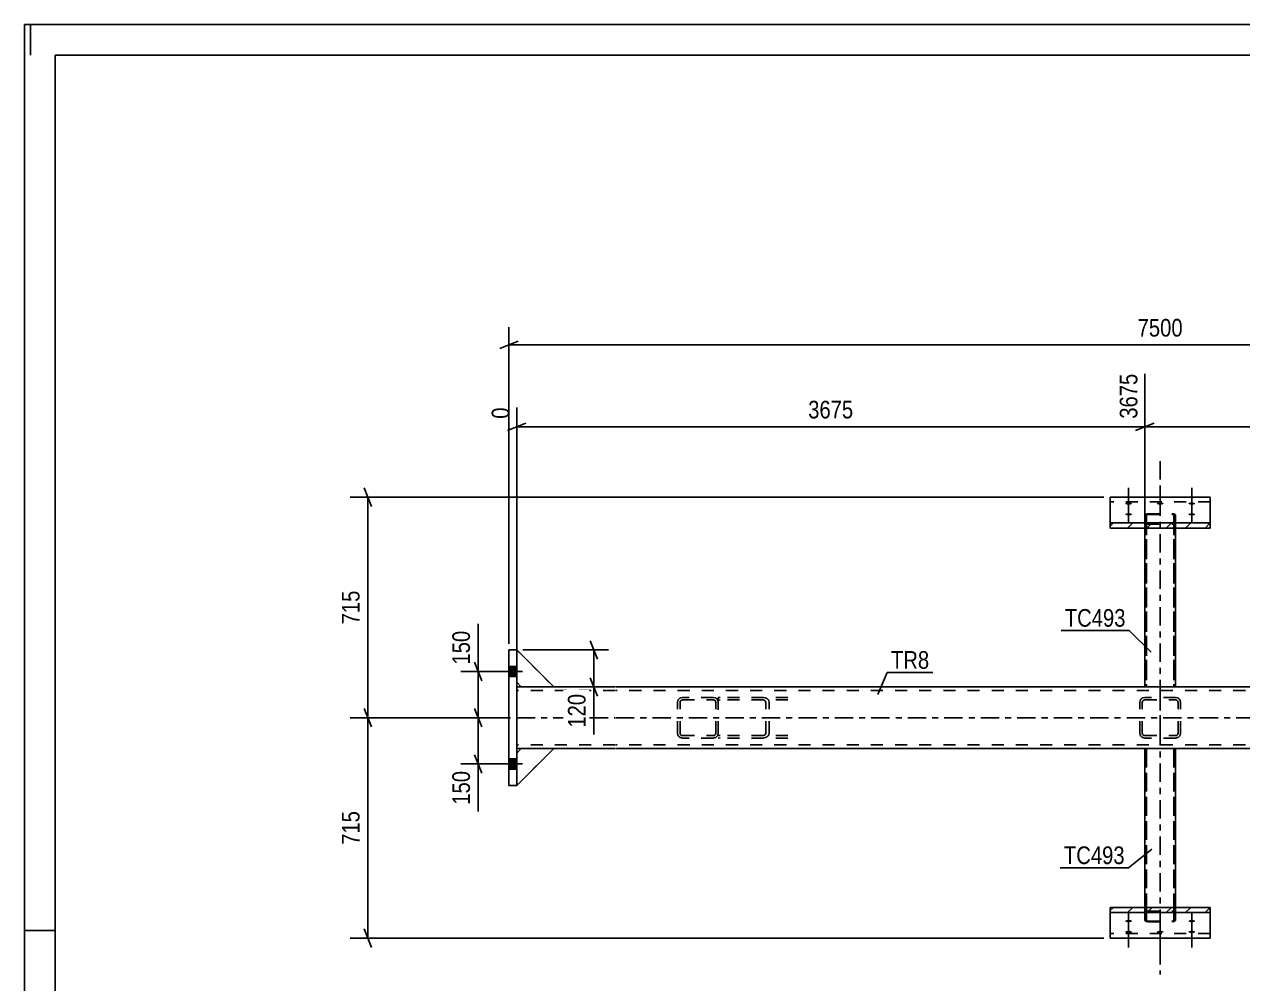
# Model space of a CAD drawing. Header units: millimetres. Extents: x 0 to 841, y 0 to 594.
# Drawn here: x 0 to 197.6, y 438.4 to 594 of the extents above; entities that cross this region are included whole.
import ezdxf

# ---------------------------------------------------------------- set-up
doc = ezdxf.new("R2010")
doc.units = ezdxf.units.MM
doc.linetypes.add('DXK_LINE_DOT2', pattern=[3.9198, 1.9599, -1.9599])
doc.linetypes.add('DXK_LINE_DOT3', pattern=[5.9187, 2.979, -0.9799, 0.9799, -0.9799])
doc.styles.add('Arial Narrow', font='ARIALN.TTF', dxfattribs={"height": 0.2})

# ---------------------------------------------------------------- blocks, each defined once
blk = doc.blocks.new('Unknown-389627663-1162')
at = {"color": 5, "linetype": 'Continuous'}
for p, q in [((841, 594), (0, 594)), ((0, 594), (0, 0)), ((1, 589), (1, 594)), ((836, 589), (5, 589)), ((5, 589), (5, 5)), ((5, 447), (0, 447))]:
    blk.add_line(p, q, dxfattribs=at)
blk = doc.blocks.new('Part-389627663-27928 - 27915')
at = {"color": 2, "linetype": 'Continuous'}
for p, q in [((78.62, 492.51), (78.62, 492.51)), ((78.62, 470.51), (78.62, 492.51)), ((78.62, 492.51), (79.87, 492.51)), ((79.87, 492.51), (79.87, 492.51)), ((79.87, 492.51), (79.87, 470.51)), ((78.62, 470.51), (78.62, 470.51)), ((78.62, 470.51), (79.87, 470.51)), ((79.87, 470.51), (79.87, 470.51))]:
    blk.add_line(p, q, dxfattribs=at)
at = {"color": 7, "linetype": 'DXK_LINE_DOT2'}
for p, q in [((78.62, 470.51), (78.62, 492.51)), ((79.87, 470.51), (79.87, 492.51))]:
    blk.add_line(p, q, dxfattribs=at)
blk = doc.blocks.new('Part-389627663-27916 - 27915')
at = {"color": 7, "linetype": 'DXK_LINE_DOT2'}
for p, q in [((112.89, 484.81), (112.57, 484.77)), ((112.57, 484.77), (112.57, 478.26)), ((112.57, 484.33), (112.68, 484.38)), ((112.68, 484.38), (112.89, 484.41)), ((123.85, 484.81), (112.89, 484.81)), ((123.85, 484.41), (112.89, 484.41)), ((120.18, 484.75), (119.76, 484.81)), ((119.76, 484.41), (119.97, 484.38)), ((120.85, 484.01), (120.77, 484.32)), ((120.26, 484.17), (120.31, 484.01)), ((120.31, 479.01), (120.31, 484.01)), ((120.85, 479.01), (120.85, 484.01)), ((112.68, 478.64), (112.57, 478.7)), ((112.89, 478.61), (112.68, 478.64)), ((123.85, 478.61), (112.89, 478.61)), ((119.97, 478.64), (119.76, 478.61)), ((120.31, 479.01), (120.26, 478.86)), ((120.77, 478.71), (120.85, 479.01)), ((112.57, 478.26), (112.89, 478.21)), ((123.85, 478.21), (112.89, 478.21)), ((119.76, 478.21), (120.18, 478.28))]:
    blk.add_line(p, q, dxfattribs=at)
for centre, radius, start, end in [((119.84, 483.9), 0.501, 32.4105, 75.4453), ((119.92, 483.78), 1, 32.4105, 75.4453), ((119.84, 479.13), 0.501, 284.5547, 327.5895), ((119.92, 479.25), 1, 284.5547, 327.5895)]:
    blk.add_arc(centre, radius, start, end, dxfattribs=at)
blk = doc.blocks.new('Part-389627663-27918 - 27915')
at = {"color": 7, "linetype": 'DXK_LINE_DOT2'}
for p, q in [((106.03, 484.32), (105.97, 484.01)), ((106.77, 484.81), (106.46, 484.75)), ((106.62, 484.38), (106.77, 484.41)), ((111.77, 484.81), (106.77, 484.81)), ((106.77, 484.41), (106.77, 484.41)), ((106.77, 484.41), (111.77, 484.41)), ((112.08, 484.75), (111.77, 484.81)), ((111.77, 484.41), (111.77, 484.41)), ((111.77, 484.41), (111.92, 484.38)), ((112.57, 484.01), (112.51, 484.32)), ((105.97, 479.01), (105.97, 484.01)), ((105.97, 484.01), (105.97, 484.01)), ((106.37, 484.01), (106.4, 484.17)), ((106.37, 484.01), (106.37, 484.01)), ((106.37, 479.01), (106.37, 484.01)), ((112.14, 484.17), (112.17, 484.01)), ((112.17, 484.01), (112.17, 484.01)), ((112.17, 479.01), (112.17, 484.01)), ((112.57, 479.01), (112.57, 484.01)), ((112.57, 484.01), (112.57, 484.01)), ((105.97, 479.01), (105.97, 479.01)), ((105.97, 479.01), (106.03, 478.71)), ((106.37, 479.01), (106.37, 479.01)), ((106.4, 478.86), (106.37, 479.01)), ((106.77, 478.61), (106.62, 478.64)), ((106.77, 478.61), (106.77, 478.61)), ((106.77, 478.61), (111.77, 478.61)), ((111.92, 478.64), (111.77, 478.61)), ((111.77, 478.61), (111.77, 478.61)), ((112.17, 479.01), (112.14, 478.86)), ((112.17, 479.01), (112.17, 479.01)), ((112.51, 478.71), (112.57, 479.01)), ((112.57, 479.01), (112.57, 479.01)), ((106.46, 478.28), (106.77, 478.21)), ((111.77, 478.21), (106.77, 478.21)), ((111.77, 478.21), (112.08, 478.28))]:
    blk.add_line(p, q, dxfattribs=at)
at = {"color": 7, "linetype": 'DXK_LINE_DOT3'}
blk.add_line((109.27, 481.51), (109.27, 481.51), dxfattribs=at)
at = {"color": 7, "linetype": 'DXK_LINE_DOT2'}
for centre, radius, start, end in [((106.77, 484.01), 0.8, 112.5, 157.5), ((106.77, 484.01), 0.4, 112.5, 157.5), ((111.77, 484.01), 0.4, 22.5, 67.5), ((111.77, 484.01), 0.8, 22.5, 67.5), ((106.77, 479.01), 0.8, 202.5, 247.5), ((106.77, 479.01), 0.4, 202.5, 247.5), ((111.77, 479.01), 0.4, 292.5, 337.5), ((111.77, 479.01), 0.8, 292.5, 337.5)]:
    blk.add_arc(centre, radius, start, end, dxfattribs=at)
blk = doc.blocks.new('Part-389627663-27922 - 27915')
at = {"color": 7, "linetype": 'DXK_LINE_DOT3'}
blk.add_line((184.27, 485.91), (184.27, 439.88), dxfattribs=at)
at = {"color": 2, "linetype": 'Continuous'}
for p, q in [((181.77, 476.51), (181.77, 476.51)), ((181.77, 450.75), (181.77, 476.51)), ((186.77, 476.51), (181.77, 476.51)), ((186.77, 476.51), (186.77, 476.51)), ((186.77, 450.75), (186.77, 476.51))]:
    blk.add_line(p, q, dxfattribs=at)
at = {"color": 7, "linetype": 'DXK_LINE_DOT2'}
for p, q in [((181.77, 448.62), (181.77, 476.51)), ((182.07, 476.51), (182.07, 476.51)), ((182.07, 449.92), (182.07, 476.51)), ((182.07, 476.51), (182.07, 448.62)), ((186.17, 476.51), (186.17, 476.51)), ((186.17, 476.51), (186.17, 476.51)), ((186.38, 476.51), (186.4, 476.51)), ((186.4, 476.51), (186.45, 476.51)), ((186.45, 476.51), (186.47, 476.51)), ((186.47, 476.51), (186.47, 476.51)), ((186.47, 449.92), (186.47, 476.51)), ((186.47, 476.51), (186.47, 448.62)), ((186.77, 476.51), (186.77, 476.51)), ((186.77, 476.51), (186.77, 448.62)), ((181.77, 449.92), (181.77, 450.75)), ((186.77, 449.92), (186.77, 450.75)), ((181.82, 450), (181.77, 449.92)), ((181.77, 448.62), (181.77, 449.92)), ((181.95, 450.07), (181.82, 450)), ((182.14, 450.11), (181.95, 450.07)), ((182.07, 449.92), (182.09, 449.96)), ((182.07, 448.62), (182.07, 449.92)), ((182.09, 449.96), (182.16, 449.99)), ((182.37, 450.13), (182.14, 450.11)), ((182.16, 449.99), (182.26, 450.02)), ((182.26, 450.02), (182.37, 450.02)), ((182.37, 450.13), (186.17, 450.13)), ((182.37, 450.02), (186.17, 450.02)), ((186.4, 450.11), (186.17, 450.13)), ((186.17, 450.02), (186.29, 450.02)), ((186.29, 450.02), (186.38, 449.99)), ((186.38, 449.99), (186.45, 449.96)), ((186.59, 450.07), (186.4, 450.11)), ((186.45, 449.96), (186.47, 449.92)), ((186.47, 448.62), (186.47, 449.92)), ((186.72, 450), (186.59, 450.07)), ((186.77, 449.92), (186.72, 450)), ((186.77, 448.62), (186.77, 449.92)), ((181.77, 448.62), (181.82, 448.54)), ((181.82, 448.54), (181.95, 448.48)), ((181.95, 448.48), (182.14, 448.43)), ((182.09, 448.58), (182.07, 448.62)), ((182.16, 448.55), (182.09, 448.58)), ((182.14, 448.43), (182.37, 448.42)), ((182.26, 448.53), (182.16, 448.55)), ((182.37, 448.52), (182.26, 448.53)), ((182.37, 448.52), (186.17, 448.52)), ((182.37, 448.42), (186.17, 448.42)), ((186.29, 448.53), (186.17, 448.52)), ((186.17, 448.42), (186.4, 448.43)), ((186.38, 448.55), (186.29, 448.53)), ((186.45, 448.58), (186.38, 448.55)), ((186.4, 448.43), (186.59, 448.48)), ((186.47, 448.62), (186.45, 448.58)), ((186.59, 448.48), (186.72, 448.54)), ((186.72, 448.54), (186.77, 448.62))]:
    blk.add_line(p, q, dxfattribs=at)
blk = doc.blocks.new('Part-389627663-27949 - 27915')
at = {"color": 7, "linetype": 'DXK_LINE_DOT3'}
blk.add_line((184.27, 523.15), (184.27, 477.12), dxfattribs=at)
at = {"color": 7, "linetype": 'DXK_LINE_DOT2'}
for p, q in [((181.82, 514.48), (181.77, 514.41)), ((181.77, 513.13), (181.77, 514.41)), ((181.77, 514.41), (181.77, 486.51)), ((181.95, 514.55), (181.82, 514.48)), ((182.14, 514.6), (181.95, 514.55)), ((182.07, 514.41), (182.09, 514.45)), ((182.07, 513.13), (182.07, 514.41)), ((182.07, 514.41), (182.07, 486.51)), ((182.09, 514.45), (182.16, 514.48)), ((182.37, 514.61), (182.14, 514.6)), ((182.16, 514.48), (182.26, 514.5)), ((182.26, 514.5), (182.37, 514.51)), ((182.37, 514.61), (186.17, 514.61)), ((182.37, 514.51), (186.17, 514.51)), ((186.4, 514.6), (186.17, 514.61)), ((186.17, 514.51), (186.29, 514.5)), ((186.29, 514.5), (186.38, 514.48)), ((186.38, 514.48), (186.45, 514.45)), ((186.59, 514.55), (186.4, 514.6)), ((186.45, 514.45), (186.47, 514.41)), ((186.47, 513.13), (186.47, 514.41)), ((186.47, 514.41), (186.47, 486.51)), ((186.72, 514.48), (186.59, 514.55)), ((186.77, 514.41), (186.72, 514.48)), ((186.77, 513.13), (186.77, 514.41)), ((186.77, 514.41), (186.77, 486.51)), ((181.77, 513.11), (181.77, 513.13)), ((181.77, 513.11), (181.77, 512.28)), ((181.77, 513.11), (181.82, 513.03)), ((181.82, 513.03), (181.95, 512.96)), ((181.95, 512.96), (182.14, 512.92)), ((182.07, 513.11), (182.07, 513.13)), ((182.07, 513.11), (182.07, 486.51)), ((182.09, 513.07), (182.07, 513.11)), ((182.16, 513.03), (182.09, 513.07)), ((182.14, 512.92), (182.37, 512.9)), ((182.26, 513.01), (182.16, 513.03)), ((182.37, 513), (182.26, 513.01)), ((182.37, 513), (186.17, 513)), ((182.37, 512.9), (186.17, 512.9)), ((186.29, 513.01), (186.17, 513)), ((186.17, 512.9), (186.4, 512.92)), ((186.38, 513.03), (186.29, 513.01)), ((186.45, 513.07), (186.38, 513.03)), ((186.4, 512.92), (186.59, 512.96)), ((186.47, 513.11), (186.45, 513.07)), ((186.47, 513.11), (186.47, 513.13)), ((186.47, 513.11), (186.47, 486.51)), ((186.59, 512.96), (186.72, 513.03)), ((186.72, 513.03), (186.77, 513.11)), ((186.77, 513.11), (186.77, 513.13)), ((186.77, 513.11), (186.77, 512.28)), ((182.07, 486.51), (182.07, 486.51)), ((186.17, 486.51), (186.17, 486.51)), ((186.17, 486.51), (186.17, 486.51)), ((186.45, 486.51), (186.4, 486.51)), ((186.45, 486.51), (186.4, 486.51)), ((186.4, 486.51), (186.4, 486.51)), ((186.45, 486.51), (186.47, 486.51)), ((186.45, 486.51), (186.47, 486.51)), ((186.47, 486.51), (186.47, 486.51)), ((186.59, 486.51), (186.59, 486.51)), ((186.72, 486.51), (186.72, 486.51)), ((186.77, 486.51), (186.77, 486.51))]:
    blk.add_line(p, q, dxfattribs=at)
at = {"color": 2, "linetype": 'Continuous'}
for p, q in [((181.77, 512.28), (181.77, 486.51)), ((186.77, 512.28), (186.77, 486.51)), ((181.77, 486.51), (181.77, 486.51)), ((186.77, 486.51), (181.77, 486.51)), ((186.77, 486.51), (186.77, 486.51))]:
    blk.add_line(p, q, dxfattribs=at)
blk = doc.blocks.new('Part-389627663-27951 - 27915')
at = {"linetype": 'Continuous'}
h = blk.add_hatch(dxfattribs=at)
h.set_pattern_fill('', scale=0.7, style=0, pattern_type=0)
h.set_pattern_definition([(45, (192.3956, 450.7461), (-1.57154, 1.57154), [])])
h.paths.add_polyline_path([(192.4, 449.89), (192.4, 450.75), (176.15, 450.75), (176.15, 449.89)])
at = {"color": 7, "linetype": 'DXK_LINE_DOT2'}
for p, q in [((176.15, 446.49), (176.15, 450.75)), ((192.4, 446.49), (192.4, 450.75)), ((176.15, 445.74), (176.15, 446.49)), ((192.4, 446.49), (176.15, 446.49)), ((192.4, 445.74), (192.4, 446.49))]:
    blk.add_line(p, q, dxfattribs=at)
at = {"color": 2, "linetype": 'Continuous'}
for p, q in [((176.15, 449.89), (176.15, 450.75)), ((192.4, 450.75), (176.15, 450.75)), ((192.4, 449.89), (192.4, 450.75)), ((176.15, 445.74), (176.15, 449.89)), ((176.15, 449.89), (192.4, 449.89)), ((192.4, 445.74), (192.4, 449.89)), ((192.4, 445.74), (176.15, 445.74))]:
    blk.add_line(p, q, dxfattribs=at)
blk = doc.blocks.new('Part-389627663-27954 - 27915')
at = {"linetype": 'Continuous'}
h = blk.add_hatch(dxfattribs=at)
h.set_pattern_fill('', scale=0.7, style=0, pattern_type=0)
h.set_pattern_definition([(45, (192.3957, 513.1336), (-1.57154, 1.57154), [])])
h.paths.add_polyline_path([(192.4, 512.28), (192.4, 513.13), (176.15, 513.13), (176.15, 512.28)])
at = {"color": 2, "linetype": 'Continuous'}
for p, q in [((176.15, 517.29), (176.15, 513.13)), ((176.15, 517.29), (192.4, 517.29)), ((192.4, 517.29), (192.4, 513.13)), ((176.15, 512.28), (176.15, 513.13)), ((192.4, 513.13), (176.15, 513.13)), ((176.15, 512.28), (192.4, 512.28)), ((192.4, 512.28), (192.4, 513.13))]:
    blk.add_line(p, q, dxfattribs=at)
at = {"color": 7, "linetype": 'DXK_LINE_DOT2'}
for p, q in [((176.15, 516.53), (176.15, 517.29)), ((192.4, 516.53), (176.15, 516.53)), ((192.4, 516.53), (192.4, 517.29)), ((176.15, 513.13), (176.15, 512.28)), ((192.4, 512.28), (192.4, 513.13))]:
    blk.add_line(p, q, dxfattribs=at)
blk = doc.blocks.new('Part-389627663-27961 - 27915')
at = {"color": 7, "linetype": 'DXK_LINE_DOT2'}
for p, q in [((79.87, 475.76), (80.62, 476.51)), ((85.87, 476.51), (79.87, 470.51)), ((80.62, 476.51), (85.87, 476.51)), ((79.87, 470.51), (79.87, 475.76))]:
    blk.add_line(p, q, dxfattribs=at)
blk = doc.blocks.new('Part-389627663-27962 - 27915')
at = {"color": 2, "linetype": 'Continuous'}
for p, q in [((80.62, 476.51), (79.87, 475.76)), ((79.87, 470.51), (85.87, 476.51)), ((85.87, 476.51), (80.62, 476.51))]:
    blk.add_line(p, q, dxfattribs=at)
at = {"color": 7, "linetype": 'DXK_LINE_DOT2'}
blk.add_line((79.87, 475.76), (79.87, 470.51), dxfattribs=at)
blk = doc.blocks.new('Part-389627663-27963 - 27915')
at = {"color": 7, "linetype": 'DXK_LINE_DOT2'}
for p, q in [((79.87, 475.76), (80.62, 476.51)), ((85.87, 476.51), (79.87, 470.51)), ((80.62, 476.51), (85.87, 476.51)), ((79.87, 470.51), (79.87, 475.76))]:
    blk.add_line(p, q, dxfattribs=at)
blk = doc.blocks.new('Part-389627663-27964 - 27915')
at = {"color": 7, "linetype": 'DXK_LINE_DOT2'}
for p, q in [((85.87, 486.51), (79.87, 492.51)), ((79.87, 492.51), (79.87, 487.26)), ((79.87, 487.26), (80.62, 486.51)), ((80.62, 486.51), (85.87, 486.51))]:
    blk.add_line(p, q, dxfattribs=at)
blk = doc.blocks.new('Part-389627663-27965 - 27915')
at = {"color": 2, "linetype": 'Continuous'}
for p, q in [((85.87, 486.51), (79.87, 492.51)), ((79.87, 487.26), (80.62, 486.51)), ((80.62, 486.51), (85.87, 486.51))]:
    blk.add_line(p, q, dxfattribs=at)
at = {"color": 7, "linetype": 'DXK_LINE_DOT2'}
blk.add_line((79.87, 492.51), (79.87, 487.26), dxfattribs=at)
blk = doc.blocks.new('Part-389627663-27966 - 27915')
at = {"color": 7, "linetype": 'DXK_LINE_DOT2'}
for p, q in [((85.87, 486.51), (79.87, 492.51)), ((79.87, 492.51), (79.87, 487.26)), ((79.87, 487.26), (80.62, 486.51)), ((80.62, 486.51), (85.87, 486.51))]:
    blk.add_line(p, q, dxfattribs=at)
blk = doc.blocks.new('Part-389627663-27968 - 27915')
at = {"color": 7, "linetype": 'DXK_LINE_DOT2'}
for p, q in [((181.03, 484.32), (180.97, 484.01)), ((181.77, 484.81), (181.46, 484.75)), ((181.62, 484.38), (181.77, 484.41)), ((186.77, 484.81), (181.77, 484.81)), ((181.77, 484.41), (181.77, 484.41)), ((181.77, 484.41), (186.77, 484.41)), ((187.08, 484.75), (186.77, 484.81)), ((186.77, 484.41), (186.77, 484.41)), ((186.77, 484.41), (186.92, 484.38)), ((187.57, 484.01), (187.51, 484.32)), ((180.97, 479.01), (180.97, 484.01)), ((180.97, 484.01), (180.97, 484.01)), ((181.37, 484.01), (181.4, 484.17)), ((181.37, 484.01), (181.37, 484.01)), ((181.37, 479.01), (181.37, 484.01)), ((187.14, 484.17), (187.17, 484.01)), ((187.17, 484.01), (187.17, 484.01)), ((187.17, 479.01), (187.17, 484.01)), ((187.57, 479.01), (187.57, 484.01)), ((187.57, 484.01), (187.57, 484.01)), ((180.97, 479.01), (180.97, 479.01)), ((180.97, 479.01), (181.03, 478.71)), ((181.37, 479.01), (181.37, 479.01)), ((181.4, 478.86), (181.37, 479.01)), ((181.77, 478.61), (181.62, 478.64)), ((181.77, 478.61), (181.77, 478.61)), ((181.77, 478.61), (186.77, 478.61)), ((186.92, 478.64), (186.77, 478.61)), ((186.77, 478.61), (186.77, 478.61)), ((187.17, 479.01), (187.14, 478.86)), ((187.17, 479.01), (187.17, 479.01)), ((187.51, 478.71), (187.57, 479.01)), ((187.57, 479.01), (187.57, 479.01)), ((181.46, 478.28), (181.77, 478.21)), ((186.77, 478.21), (181.77, 478.21)), ((186.77, 478.21), (187.08, 478.28))]:
    blk.add_line(p, q, dxfattribs=at)
for centre, radius, start, end in [((181.77, 484.01), 0.8, 112.5, 157.5), ((181.77, 484.01), 0.4, 112.5, 157.5), ((186.77, 484.01), 0.4, 22.5, 67.5), ((186.77, 484.01), 0.8, 22.5, 67.5), ((181.77, 479.01), 0.8, 202.5, 247.5), ((181.77, 479.01), 0.4, 202.5, 247.5), ((186.77, 479.01), 0.4, 292.5, 337.5), ((186.77, 479.01), 0.8, 292.5, 337.5)]:
    blk.add_arc(centre, radius, start, end, dxfattribs=at)
blk = doc.blocks.new('Part-389627663-27970 - 27915')
at = {"color": 2, "linetype": 'Continuous'}
for p, q in [((80.62, 486.51), (79.87, 486.51)), ((95.87, 486.51), (85.87, 486.51)), ((272.57, 486.51), (95.97, 486.51)), ((79.87, 477.71), (79.87, 485.31)), ((79.87, 476.51), (80.62, 476.51)), ((95.87, 476.51), (85.87, 476.51)), ((181.77, 476.51), (95.97, 476.51)), ((272.57, 476.51), (186.77, 476.51))]:
    blk.add_line(p, q, dxfattribs=at)
at = {"color": 7, "linetype": 'DXK_LINE_DOT2'}
for p, q in [((79.87, 476.51), (79.87, 486.51)), ((79.87, 486.51), (79.87, 485.31)), ((85.87, 486.51), (80.62, 486.51)), ((95.87, 485.91), (79.87, 485.91)), ((79.87, 485.74), (79.87, 485.31)), ((272.57, 485.91), (95.97, 485.91)), ((79.87, 477.26), (79.87, 477.71)), ((79.87, 476.51), (79.87, 477.71)), ((95.87, 477.11), (79.87, 477.11)), ((85.87, 476.51), (80.62, 476.51)), ((272.57, 477.11), (95.97, 477.11)), ((186.77, 476.51), (181.77, 476.51))]:
    blk.add_line(p, q, dxfattribs=at)
at = {"color": 7, "linetype": 'DXK_LINE_DOT3'}
for p, q in [((79.87, 481.51), (95.87, 481.51)), ((95.97, 481.51), (272.57, 481.51))]:
    blk.add_line(p, q, dxfattribs=at)
blk = doc.blocks.new('Bolt-389627663-27975 - 27915')
at = {"linetype": 'Continuous'}
for points in [[(78.62, 489.84), (78.62, 488.19), (79.87, 488.19), (79.87, 489.84)], [(78.62, 489.84), (78.62, 488.19), (79.87, 488.19), (79.87, 489.84)], [(78.62, 474.84), (78.62, 473.19), (79.87, 473.19), (79.87, 474.84)], [(78.62, 474.84), (78.62, 473.19), (79.87, 473.19), (79.87, 474.84)]]:
    blk.add_hatch(color=1, dxfattribs=at).paths.add_polyline_path(points)
at = {"color": 1, "linetype": 'Continuous'}
for p, q in [((80.82, 489.01), (74.87, 489.01)), ((80.82, 489.01), (74.87, 489.01)), ((79.87, 489.84), (78.62, 489.84)), ((79.87, 489.84), (78.62, 489.84)), ((79.87, 488.19), (78.62, 488.19)), ((79.87, 488.19), (78.62, 488.19)), ((79.87, 474.84), (78.62, 474.84)), ((79.87, 474.84), (78.62, 474.84)), ((80.82, 474.01), (74.87, 474.01)), ((80.82, 474.01), (74.87, 474.01)), ((79.87, 473.19), (78.62, 473.19)), ((79.87, 473.19), (78.62, 473.19))]:
    blk.add_line(p, q, dxfattribs=at)
blk = doc.blocks.new('Bolt-389627663-27976 - 27915')
at = {"linetype": 'Continuous'}
for points in [[(179.15, 448.71), (179.26, 448.7), (179.37, 448.69), (179.47, 448.67), (179.55, 448.65), (179.62, 448.61), (179.67, 448.58), (179.69, 448.54), (179.69, 448.5), (179.67, 448.46), (179.62, 448.43), (179.55, 448.39), (179.47, 448.37), (179.37, 448.35), (179.26, 448.34), (179.15, 448.33), (179.03, 448.34), (178.92, 448.35), (178.82, 448.37), (178.74, 448.39), (178.67, 448.43), (178.62, 448.46), (178.6, 448.5), (178.6, 448.54), (178.62, 448.58), (178.67, 448.61), (178.74, 448.65), (178.82, 448.67), (178.92, 448.69), (179.03, 448.7)], [(189.4, 448.71), (189.51, 448.7), (189.62, 448.69), (189.72, 448.67), (189.8, 448.65), (189.87, 448.61), (189.92, 448.58), (189.94, 448.54), (189.94, 448.5), (189.92, 448.46), (189.87, 448.43), (189.8, 448.39), (189.72, 448.37), (189.62, 448.35), (189.51, 448.34), (189.4, 448.33), (189.28, 448.34), (189.17, 448.35), (189.07, 448.37), (188.99, 448.39), (188.92, 448.43), (188.87, 448.46), (188.85, 448.5), (188.85, 448.54), (188.87, 448.58), (188.92, 448.61), (188.99, 448.65), (189.07, 448.67), (189.17, 448.69), (189.28, 448.7)], [(179.15, 446.96), (179.26, 446.95), (179.37, 446.94), (179.47, 446.92), (179.55, 446.89), (179.62, 446.86), (179.67, 446.83), (179.69, 446.79), (179.69, 446.75), (179.67, 446.71), (179.62, 446.67), (179.55, 446.64), (179.47, 446.62), (179.37, 446.6), (179.26, 446.58), (179.15, 446.58), (179.03, 446.58), (178.92, 446.6), (178.82, 446.62), (178.74, 446.64), (178.67, 446.67), (178.62, 446.71), (178.6, 446.75), (178.6, 446.79), (178.62, 446.83), (178.67, 446.86), (178.74, 446.89), (178.82, 446.92), (178.92, 446.94), (179.03, 446.95)], [(184.27, 446.96), (184.38, 446.95), (184.49, 446.94), (184.59, 446.92), (184.68, 446.89), (184.75, 446.86), (184.79, 446.83), (184.82, 446.79), (184.82, 446.75), (184.79, 446.71), (184.75, 446.67), (184.68, 446.64), (184.59, 446.62), (184.49, 446.6), (184.38, 446.58), (184.27, 446.58), (184.16, 446.58), (184.05, 446.6), (183.95, 446.62), (183.86, 446.64), (183.79, 446.67), (183.75, 446.71), (183.72, 446.75), (183.72, 446.79), (183.75, 446.83), (183.79, 446.86), (183.86, 446.89), (183.95, 446.92), (184.05, 446.94), (184.16, 446.95)], [(189.4, 446.96), (189.51, 446.95), (189.62, 446.94), (189.72, 446.92), (189.8, 446.89), (189.87, 446.86), (189.92, 446.83), (189.94, 446.79), (189.94, 446.75), (189.92, 446.71), (189.87, 446.67), (189.8, 446.64), (189.72, 446.62), (189.62, 446.6), (189.51, 446.58), (189.4, 446.58), (189.28, 446.58), (189.17, 446.6), (189.07, 446.62), (188.99, 446.64), (188.92, 446.67), (188.87, 446.71), (188.85, 446.75), (188.85, 446.79), (188.87, 446.83), (188.92, 446.86), (188.99, 446.89), (189.07, 446.92), (189.17, 446.94), (189.28, 446.95)]]:
    blk.add_hatch(color=1, dxfattribs=at).paths.add_polyline_path(points)
at = {"color": 1, "linetype": 'Continuous'}
for p, q in [((179.15, 449.88), (179.15, 445.98)), ((189.4, 449.88), (189.4, 445.98)), ((179.15, 448.13), (179.15, 444.23)), ((184.27, 448.13), (184.27, 444.23)), ((189.4, 448.13), (189.4, 444.23))]:
    blk.add_line(p, q, dxfattribs=at)
blk = doc.blocks.new('Bolt-389627663-27979 - 27915')
at = {"linetype": 'Continuous'}
for points in [[(179.15, 516.07), (179.03, 516.08), (178.92, 516.09), (178.82, 516.11), (178.74, 516.13), (178.67, 516.17), (178.62, 516.2), (178.6, 516.24), (178.6, 516.28), (178.62, 516.32), (178.67, 516.35), (178.74, 516.39), (178.82, 516.41), (178.92, 516.43), (179.03, 516.44), (179.15, 516.45), (179.26, 516.44), (179.37, 516.43), (179.47, 516.41), (179.55, 516.39), (179.62, 516.35), (179.67, 516.32), (179.69, 516.28), (179.69, 516.24), (179.67, 516.2), (179.62, 516.17), (179.55, 516.13), (179.47, 516.11), (179.37, 516.09), (179.26, 516.08)], [(184.27, 516.07), (184.16, 516.08), (184.05, 516.09), (183.95, 516.11), (183.86, 516.13), (183.79, 516.17), (183.75, 516.2), (183.72, 516.24), (183.72, 516.28), (183.75, 516.32), (183.79, 516.35), (183.86, 516.39), (183.95, 516.41), (184.05, 516.43), (184.16, 516.44), (184.27, 516.45), (184.39, 516.44), (184.49, 516.43), (184.59, 516.41), (184.68, 516.39), (184.75, 516.35), (184.79, 516.32), (184.82, 516.28), (184.82, 516.24), (184.79, 516.2), (184.75, 516.17), (184.68, 516.13), (184.59, 516.11), (184.49, 516.09), (184.39, 516.08)], [(189.4, 516.07), (189.28, 516.08), (189.17, 516.09), (189.07, 516.11), (188.99, 516.13), (188.92, 516.17), (188.87, 516.2), (188.85, 516.24), (188.85, 516.28), (188.87, 516.32), (188.92, 516.35), (188.99, 516.39), (189.07, 516.41), (189.17, 516.43), (189.28, 516.44), (189.4, 516.45), (189.51, 516.44), (189.62, 516.43), (189.72, 516.41), (189.8, 516.39), (189.87, 516.35), (189.92, 516.32), (189.94, 516.28), (189.94, 516.24), (189.92, 516.2), (189.87, 516.17), (189.8, 516.13), (189.72, 516.11), (189.62, 516.09), (189.51, 516.08)], [(179.15, 514.32), (179.03, 514.32), (178.92, 514.34), (178.82, 514.36), (178.74, 514.38), (178.67, 514.41), (178.62, 514.45), (178.6, 514.49), (178.6, 514.53), (178.62, 514.57), (178.67, 514.6), (178.74, 514.63), (178.82, 514.66), (178.92, 514.68), (179.03, 514.69), (179.15, 514.7), (179.26, 514.69), (179.37, 514.68), (179.47, 514.66), (179.55, 514.63), (179.62, 514.6), (179.67, 514.57), (179.69, 514.53), (179.69, 514.49), (179.67, 514.45), (179.62, 514.41), (179.55, 514.38), (179.47, 514.36), (179.37, 514.34), (179.26, 514.32)], [(189.4, 514.32), (189.28, 514.32), (189.17, 514.34), (189.07, 514.36), (188.99, 514.38), (188.92, 514.41), (188.87, 514.45), (188.85, 514.49), (188.85, 514.53), (188.87, 514.57), (188.92, 514.6), (188.99, 514.63), (189.07, 514.66), (189.17, 514.68), (189.28, 514.69), (189.4, 514.7), (189.51, 514.69), (189.62, 514.68), (189.72, 514.66), (189.8, 514.63), (189.87, 514.6), (189.92, 514.57), (189.94, 514.53), (189.94, 514.49), (189.92, 514.45), (189.87, 514.41), (189.8, 514.38), (189.72, 514.36), (189.62, 514.34), (189.51, 514.32)]]:
    blk.add_hatch(color=1, dxfattribs=at).paths.add_polyline_path(points)
at = {"color": 1, "linetype": 'Continuous'}
for p, q in [((179.15, 514.9), (179.15, 518.8)), ((184.27, 514.9), (184.27, 518.8)), ((189.4, 514.9), (189.4, 518.8)), ((179.15, 513.15), (179.15, 517.04)), ((189.4, 513.15), (189.4, 517.04))]:
    blk.add_line(p, q, dxfattribs=at)
blk = doc.blocks.new('StraightDimension-389627663-28018 - 27915')
at = {"color": 7, "linetype": 'Continuous'}
for p, q in [((181.77, 487.52), (181.77, 537.33)), ((79.87, 487.51), (79.87, 531.84)), ((81.37, 529.32), (78.37, 528.12)), ((79.87, 528.72), (181.77, 528.72)), ((180.27, 528.12), (183.27, 529.32))]:
    blk.add_line(p, q, dxfattribs=at)
at = {"color": 0, "linetype": 'Continuous'}
for points in [[(181.17, 537.93), (176.97, 537.93), (176.97, 529.42), (181.17, 529.42)], [(79.27, 532.44), (75.07, 532.44), (75.07, 529.42), (79.27, 529.42)]]:
    blk.add_wipeout(points, dxfattribs=at)
at = {"color": 0}
blk.add_wipeout([(135.08, 529.47), (135.08, 533.67), (126.56, 533.67), (126.56, 529.47)], dxfattribs=at)
at = {"color": 3, "linetype": 'Continuous', "style": 'Arial Narrow'}
for s, height, p in [('3675', 2.863, (180.57, 530.02)), ('0', 2.86, (78.67, 530.02))]:
    blk.add_text(s, height=height, rotation=90.0002, dxfattribs=at).set_placement(p)
at = {"color": 3, "style": 'Arial Narrow'}
blk.add_text('3675', height=2.863, dxfattribs=at).set_placement((127.16, 530.07))
blk = doc.blocks.new('StraightDimension-389627663-29020 - 27915')
at = {"color": 7, "linetype": 'Continuous'}
for p, q in [((73.04, 490.51), (74.24, 487.51)), ((75.12, 489.01), (70.79, 489.01)), ((73.64, 481.51), (73.64, 489.01)), ((74.24, 480.01), (73.04, 483.01)), ((78.87, 481.51), (70.79, 481.51))]:
    blk.add_line(p, q, dxfattribs=at)
at = {"color": 0}
blk.add_wipeout([(72.89, 496.22), (68.69, 496.22), (68.69, 489.54), (72.89, 489.54)], dxfattribs=at)
at = {"color": 7, "linetype": 'Continuous'}
blk.add_line((73.64, 489.01), (73.64, 496.75), dxfattribs=at)
blk.add_line((73.64, 489.01), (73.64, 496.75), dxfattribs=at)
at = {"color": 3, "style": 'Arial Narrow'}
blk.add_text('150', height=2.863, rotation=90.0002, dxfattribs=at).set_placement((72.29, 490.14))
blk = doc.blocks.new('StraightDimension-389627663-28845 - 27915')
at = {"color": 7, "linetype": 'Continuous'}
for p, q in [((56.33, 515.79), (55.13, 518.79)), ((175.15, 517.29), (52.88, 517.29)), ((55.73, 481.51), (55.73, 517.29)), ((55.13, 483.01), (56.33, 480.01)), ((78.87, 481.51), (52.88, 481.51))]:
    blk.add_line(p, q, dxfattribs=at)
at = {"color": 0}
blk.add_wipeout([(54.98, 502.74), (50.78, 502.74), (50.78, 496.06), (54.98, 496.06)], dxfattribs=at)
at = {"color": 3, "style": 'Arial Narrow'}
blk.add_text('715', height=2.863, rotation=90.0002, dxfattribs=at).set_placement((54.38, 496.66))
blk = doc.blocks.new('StraightDimension-389627663-27999 - 27915')
at = {"color": 7, "linetype": 'Continuous'}
for p, q in [((80.87, 492.51), (94.79, 492.51)), ((91.79, 494.01), (92.99, 491.01)), ((92.39, 486.51), (92.39, 492.51)), ((80.87, 486.51), (94.79, 486.51)), ((92.99, 485.01), (91.79, 488.01))]:
    blk.add_line(p, q, dxfattribs=at)
at = {"color": 0}
blk.add_wipeout([(91.64, 485.99), (87.44, 485.99), (87.44, 479.3), (91.64, 479.3)], dxfattribs=at)
at = {"color": 7, "linetype": 'Continuous'}
blk.add_line((92.39, 486.51), (92.39, 478.78), dxfattribs=at)
blk.add_line((92.39, 486.51), (92.39, 478.78), dxfattribs=at)
at = {"color": 3, "style": 'Arial Narrow'}
blk.add_text('120', height=2.863, rotation=90.0002, dxfattribs=at).set_placement((91.04, 479.9))
blk = doc.blocks.new('StraightDimension-389627663-28017 - 27915')
at = {"color": 7, "linetype": 'Continuous'}
for p, q in [((181.77, 487.52), (181.77, 537.33)), ((288.67, 487.51), (288.67, 537.33)), ((183.27, 529.32), (180.27, 528.12)), ((181.77, 528.72), (288.67, 528.72)), ((287.17, 528.12), (290.17, 529.32))]:
    blk.add_line(p, q, dxfattribs=at)
at = {"color": 0, "linetype": 'Continuous'}
blk.add_wipeout([(288.07, 537.93), (283.87, 537.93), (283.87, 529.42), (288.07, 529.42)], dxfattribs=at)
at = {"color": 0}
blk.add_wipeout([(239.48, 529.47), (239.48, 533.67), (230.96, 533.67), (230.96, 529.47)], dxfattribs=at)
at = {"color": 3, "linetype": 'Continuous', "style": 'Arial Narrow'}
blk.add_text('7450', height=2.863, rotation=90.0002, dxfattribs=at).set_placement((287.47, 530.02))
at = {"color": 3, "style": 'Arial Narrow'}
blk.add_text('3775', height=2.863, dxfattribs=at).set_placement((231.56, 530.07))
blk = doc.blocks.new('StraightDimension-389627663-28846 - 27915')
at = {"color": 7, "linetype": 'Continuous'}
for p, q in [((56.33, 480.01), (55.13, 483.01)), ((78.87, 481.51), (52.88, 481.51)), ((55.73, 445.74), (55.73, 481.51)), ((55.13, 447.24), (56.33, 444.24)), ((175.15, 445.74), (52.88, 445.74))]:
    blk.add_line(p, q, dxfattribs=at)
at = {"color": 0}
blk.add_wipeout([(54.98, 466.97), (50.78, 466.97), (50.78, 460.29), (54.98, 460.29)], dxfattribs=at)
at = {"color": 3, "style": 'Arial Narrow'}
blk.add_text('715', height=2.863, rotation=90.0002, dxfattribs=at).set_placement((54.38, 460.89))
blk = doc.blocks.new('StraightDimension-389627663-28860 - 27915')
at = {"color": 7, "linetype": 'Continuous'}
for p, q in [((78.62, 493.51), (78.62, 544.85)), ((80.12, 542.6), (77.12, 541.4)), ((78.62, 542), (289.92, 542))]:
    blk.add_line(p, q, dxfattribs=at)
at = {"color": 0}
blk.add_wipeout([(188.53, 542.75), (188.53, 546.95), (180.01, 546.95), (180.01, 542.75)], dxfattribs=at)
at = {"color": 3, "style": 'Arial Narrow'}
blk.add_text('7500', height=2.863, dxfattribs=at).set_placement((180.61, 543.35))
blk = doc.blocks.new('StraightDimension-389627663-29021 - 27915')
at = {"color": 7, "linetype": 'Continuous'}
for p, q in [((73.04, 483.01), (74.24, 480.01)), ((78.87, 481.51), (70.79, 481.51)), ((73.64, 474.01), (73.64, 481.51)), ((74.24, 472.51), (73.04, 475.51)), ((75.12, 474.01), (70.79, 474.01))]:
    blk.add_line(p, q, dxfattribs=at)
at = {"color": 0}
blk.add_wipeout([(72.89, 473.49), (68.69, 473.49), (68.69, 466.8), (72.89, 466.8)], dxfattribs=at)
at = {"color": 7, "linetype": 'Continuous'}
blk.add_line((73.64, 474.01), (73.64, 466.28), dxfattribs=at)
blk.add_line((73.64, 474.01), (73.64, 466.28), dxfattribs=at)
at = {"color": 3, "style": 'Arial Narrow'}
blk.add_text('150', height=2.863, rotation=90.0002, dxfattribs=at).set_placement((72.29, 467.4))
blk = doc.blocks.new('Mark-389627663-28270 - 27915')
at = {"color": 0}
blk.add_wipeout([(178.52, 457.77), (178.52, 460.77), (168.65, 460.77), (168.65, 457.77)], dxfattribs=at)
blk.add_wipeout([(178.52, 457.77), (178.52, 460.77), (168.65, 460.77), (168.65, 457.77)], dxfattribs=at)
at = {"color": 30, "linetype": 'Continuous'}
for p in [(182.92, 460.19), (168.05, 457.17)]:
    blk.add_line(p, (179.12, 457.17), dxfattribs=at)
at = {"color": 3, "style": 'Arial Narrow'}
blk.add_text('TC493', height=2.863, dxfattribs=at).set_placement((168.65, 457.77))
blk = doc.blocks.new('Mark-389627663-28273 - 27915')
at = {"color": 0}
blk.add_wipeout([(146.8, 489.46), (146.8, 492.46), (140.59, 492.46), (140.59, 489.46)], dxfattribs=at)
blk.add_wipeout([(146.8, 489.46), (146.8, 492.46), (140.59, 492.46), (140.59, 489.46)], dxfattribs=at)
at = {"color": 30, "linetype": 'Continuous'}
for p, q in [((138.46, 485.3), (139.99, 488.86)), ((139.99, 488.86), (147.4, 488.86))]:
    blk.add_line(p, q, dxfattribs=at)
at = {"color": 3, "style": 'Arial Narrow'}
blk.add_text('TR8', height=2.863, dxfattribs=at).set_placement((140.59, 489.46))
blk = doc.blocks.new('Mark-389627663-28283 - 27915')
at = {"color": 0}
blk.add_wipeout([(178.65, 496.28), (178.65, 499.28), (168.79, 499.28), (168.79, 496.28)], dxfattribs=at)
blk.add_wipeout([(178.65, 496.28), (178.65, 499.28), (168.79, 499.28), (168.79, 496.28)], dxfattribs=at)
at = {"color": 30, "linetype": 'Continuous'}
for p in [(168.19, 495.68), (182.79, 492.15)]:
    blk.add_line(p, (179.25, 495.68), dxfattribs=at)
at = {"color": 3, "style": 'Arial Narrow'}
blk.add_text('TC493', height=2.863, dxfattribs=at).set_placement((168.79, 496.28))

msp = doc.modelspace()

# ---------------------------------------------------------------- block references
for name in ['Unknown-389627663-1162', 'Part-389627663-27949 - 27915', 'Bolt-389627663-27979 - 27915', 'Part-389627663-27954 - 27915', 'Part-389627663-27928 - 27915', 'Part-389627663-27964 - 27915', 'Part-389627663-27965 - 27915', 'Part-389627663-27966 - 27915', 'Bolt-389627663-27975 - 27915', 'Part-389627663-27970 - 27915', 'Part-389627663-27918 - 27915', 'Part-389627663-27916 - 27915', 'Part-389627663-27968 - 27915', 'Part-389627663-27922 - 27915', 'Part-389627663-27961 - 27915', 'Part-389627663-27962 - 27915', 'Part-389627663-27963 - 27915', 'Part-389627663-27951 - 27915', 'Bolt-389627663-27976 - 27915']:
    msp.add_blockref(name, (0, 0))

# ---------------------------------------------------------------- next in the draw order: block references
msp.add_blockref('StraightDimension-389627663-28018 - 27915', (0, 0))

# ---------------------------------------------------------------- next in the draw order: block references
for name in ['StraightDimension-389627663-28017 - 27915', 'StraightDimension-389627663-29020 - 27915']:
    msp.add_blockref(name, (0, 0))

# ---------------------------------------------------------------- next in the draw order: block references
msp.add_blockref('StraightDimension-389627663-28845 - 27915', (0, 0))

# ---------------------------------------------------------------- next in the draw order: block references
for name in ['StraightDimension-389627663-27999 - 27915', 'Mark-389627663-28273 - 27915']:
    msp.add_blockref(name, (0, 0))

# ---------------------------------------------------------------- next in the draw order: block references
for name in ['StraightDimension-389627663-28860 - 27915', 'StraightDimension-389627663-28846 - 27915']:
    msp.add_blockref(name, (0, 0))

# ---------------------------------------------------------------- next in the draw order: block references
for name in ['Mark-389627663-28283 - 27915', 'StraightDimension-389627663-29021 - 27915', 'Mark-389627663-28270 - 27915']:
    msp.add_blockref(name, (0, 0))

doc.saveas('drawing.dxf')
